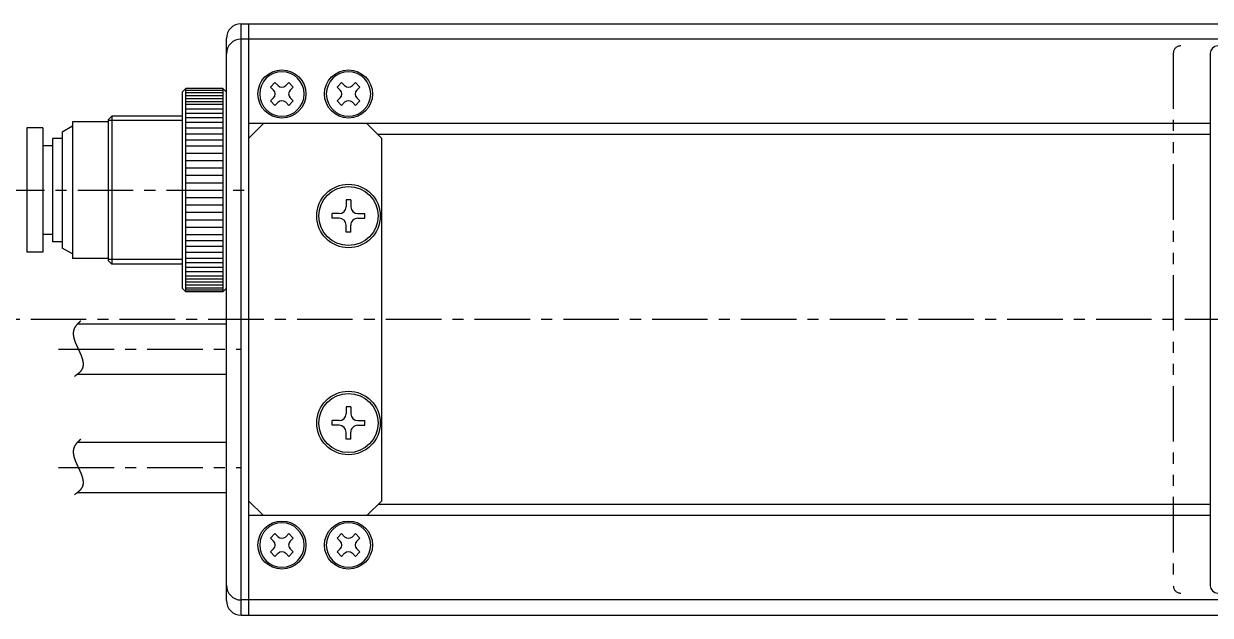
# Model space of a CAD drawing. Extents: x -609 to 899, y 138 to 558.
# Drawn here: x -465.2 to -304.8, y 468.7 to 548.7 of the extents above; entities that cross this region are included whole.
import ezdxf

# ---------------------------------------------------------------- set-up
doc = ezdxf.new("R2010")
doc.units = 0
for name, pattern in [('CENTER', [12, 7.5, -1.5, 1.5, -1.5]), ('CONTINOUS', [0]), ('PHANTOM', [15, 7.5, -1.5, 1.5, -1.5, 1.5, -1.5])]:
    doc.linetypes.add(name, pattern=pattern)
doc.layers.get('0').update_dxf_attribs({"linetype": 'CONTINUOUS'})
doc.layers.add('CENTER', color=1, linetype='CENTER')

msp = doc.modelspace()

# ---------------------------------------------------------------- linework, layer by layer
at = {"color": 7, "linetype": 'CONTINOUS'}
for p, q in [((-435.77, 548.73), (885.23, 548.73)), ((-435.77, 468.73), (-435.77, 548.73)), ((-434.77, 548.73), (-434.77, 468.73)), ((-437.77, 470.73), (-437.77, 546.73)), ((-434.77, 546.66), (-435.77, 546.66)), ((-285.92, 546.66), (-434.77, 546.66)), ((-304.77, 544.73), (-304.77, 472.73)), ((-431.81, 540.17), (-431.21, 540.77)), ((-431.21, 540.77), (-430.8, 540.36)), ((-429.75, 540.36), (-429.34, 540.77)), ((-429.34, 540.77), (-428.73, 540.17)), ((-422.81, 540.17), (-422.21, 540.77)), ((-422.21, 540.77), (-421.8, 540.36)), ((-420.75, 540.36), (-420.34, 540.77)), ((-420.34, 540.77), (-419.73, 540.17)), ((-443.77, 539.48), (-443.27, 539.98)), ((-443.77, 539.48), (-443.77, 512.98)), ((-438.27, 539.98), (-443.27, 539.98)), ((-443.27, 512.48), (-443.27, 539.98)), ((-443.27, 539.73), (-438.27, 539.73)), ((-443.27, 539.43), (-438.27, 539.43)), ((-443.27, 539.03), (-438.27, 539.03)), ((-437.77, 539.48), (-438.27, 539.98)), ((-438.27, 539.98), (-438.27, 512.48)), ((-437.77, 512.98), (-437.77, 539.48)), ((-431.4, 539.76), (-431.81, 540.17)), ((-428.73, 540.17), (-429.15, 539.76)), ((-422.4, 539.76), (-422.81, 540.17)), ((-419.73, 540.17), (-420.15, 539.76)), ((-443.27, 538.63), (-438.27, 538.63)), ((-443.27, 538.23), (-438.27, 538.23)), ((-443.27, 537.83), (-438.27, 537.83)), ((-431.81, 538.29), (-431.4, 538.71)), ((-431.21, 537.69), (-431.81, 538.29)), ((-430.8, 538.11), (-431.21, 537.69)), ((-429.34, 537.69), (-429.75, 538.11)), ((-428.73, 538.29), (-429.34, 537.69)), ((-429.15, 538.71), (-428.73, 538.29)), ((-422.81, 538.29), (-422.4, 538.71)), ((-422.21, 537.69), (-422.81, 538.29)), ((-421.8, 538.11), (-422.21, 537.69)), ((-420.34, 537.69), (-420.75, 538.11)), ((-419.73, 538.29), (-420.34, 537.69)), ((-420.15, 538.71), (-419.73, 538.29)), ((-453.27, 536.23), (-453.77, 535.73)), ((-453.27, 536.23), (-453.27, 516.23)), ((-443.77, 536.23), (-453.27, 536.23)), ((-443.27, 537.23), (-438.27, 537.23)), ((-443.27, 536.63), (-438.27, 536.63)), ((-443.27, 536.03), (-438.27, 536.03)), ((-462.57, 534.63), (-464.77, 534.63)), ((-464.77, 534.63), (-464.77, 517.83)), ((-462.57, 534.63), (-462.57, 517.83)), ((-458.57, 534.87), (-459.97, 534.07)), ((-458.57, 535.48), (-458.57, 516.98)), ((-453.77, 535.48), (-458.57, 535.48)), ((-453.77, 535.73), (-453.77, 516.73)), ((-443.77, 535.63), (-453.77, 535.63)), ((-443.27, 535.43), (-438.27, 535.43)), ((-443.27, 534.63), (-438.27, 534.63)), ((-434.77, 533.23), (-432.77, 535.23)), ((-304.77, 535.23), (-434.77, 535.23)), ((-418.77, 535.23), (-432.77, 535.23)), ((-416.77, 533.23), (-418.77, 535.23)), ((-459.97, 533.23), (-461.28, 533.23)), ((-461.27, 533.23), (-461.27, 519.23)), ((-459.97, 534.06), (-459.97, 518.4)), ((-443.27, 533.83), (-438.27, 533.83)), ((-443.27, 533.03), (-438.27, 533.03)), ((-304.77, 533.73), (-417.27, 533.73)), ((-416.77, 484.23), (-416.77, 533.23)), ((-461.34, 532.23), (-462.57, 532.23)), ((-443.27, 532.23), (-438.27, 532.23)), ((-443.27, 531.23), (-438.27, 531.23)), ((-443.27, 530.23), (-438.27, 530.23)), ((-443.27, 529.23), (-438.27, 529.23)), ((-443.27, 528.23), (-438.27, 528.23)), ((-443.27, 527.23), (-438.27, 527.23)), ((-443.27, 526.23), (-438.27, 526.23)), ((-443.27, 525.23), (-438.27, 525.23)), ((-421.59, 524.93), (-421.59, 523.99)), ((-420.96, 524.93), (-421.59, 524.93)), ((-420.96, 524.93), (-420.96, 523.99)), ((-443.27, 524.23), (-438.27, 524.23)), ((-443.27, 523.23), (-438.27, 523.23)), ((-422.53, 523.05), (-423.47, 523.05)), ((-423.47, 522.42), (-423.47, 523.05)), ((-420.02, 523.05), (-419.07, 523.05)), ((-419.07, 522.42), (-419.07, 523.05)), ((-443.27, 522.23), (-438.27, 522.23)), ((-422.53, 522.42), (-423.47, 522.42)), ((-421.59, 520.53), (-421.59, 521.48)), ((-420.96, 520.53), (-420.96, 521.48)), ((-420.02, 522.42), (-419.07, 522.42)), ((-461.34, 520.23), (-462.57, 520.23)), ((-443.27, 521.23), (-438.27, 521.23)), ((-443.27, 520.23), (-438.27, 520.23)), ((-420.96, 520.53), (-421.59, 520.53)), ((-459.97, 519.23), (-461.28, 519.23)), ((-458.57, 517.59), (-459.97, 518.4)), ((-443.27, 519.43), (-438.27, 519.43)), ((-443.27, 518.63), (-438.27, 518.63)), ((-462.57, 517.83), (-464.77, 517.83)), ((-453.77, 516.98), (-458.57, 516.98)), ((-443.77, 516.83), (-453.77, 516.83)), ((-453.27, 516.23), (-453.77, 516.73)), ((-443.27, 517.83), (-438.27, 517.83)), ((-443.27, 517.03), (-438.27, 517.03)), ((-443.77, 516.23), (-453.27, 516.23)), ((-443.27, 516.43), (-438.27, 516.43)), ((-443.27, 515.83), (-438.27, 515.83)), ((-443.27, 515.23), (-438.27, 515.23)), ((-443.27, 514.63), (-438.27, 514.63)), ((-443.27, 514.23), (-438.27, 514.23)), ((-443.27, 513.83), (-438.27, 513.83)), ((-443.27, 513.43), (-438.27, 513.43)), ((-443.77, 512.98), (-443.27, 512.48)), ((-443.27, 513.03), (-438.27, 513.03)), ((-443.27, 512.73), (-438.27, 512.73)), ((-438.27, 512.48), (-443.27, 512.48)), ((-438.27, 512.48), (-437.77, 512.98)), ((-457.9, 508.13), (-437.77, 508.13)), ((-457.92, 501.33), (-437.77, 501.33)), ((-421.59, 496.93), (-421.59, 495.99)), ((-420.96, 496.93), (-421.59, 496.93)), ((-420.96, 496.93), (-420.96, 495.99)), ((-422.53, 495.05), (-423.47, 495.05)), ((-423.47, 494.42), (-423.47, 495.05)), ((-422.53, 494.42), (-423.47, 494.42)), ((-420.02, 495.05), (-419.07, 495.05)), ((-420.02, 494.42), (-419.07, 494.42)), ((-419.07, 494.42), (-419.07, 495.05)), ((-421.59, 492.53), (-421.59, 493.48)), ((-420.96, 492.53), (-421.59, 492.53)), ((-420.96, 492.53), (-420.96, 493.48)), ((-457.9, 492.13), (-437.77, 492.13)), ((-457.92, 485.33), (-437.77, 485.33)), ((-432.77, 482.23), (-434.77, 484.23)), ((-418.77, 482.23), (-416.77, 484.23)), ((-304.77, 483.73), (-417.27, 483.73)), ((-304.77, 482.23), (-434.77, 482.23)), ((-418.77, 482.23), (-432.77, 482.23)), ((-431.21, 479.77), (-431.81, 479.17)), ((-430.8, 479.36), (-431.21, 479.77)), ((-429.34, 479.77), (-429.75, 479.36)), ((-428.73, 479.17), (-429.34, 479.77)), ((-422.21, 479.77), (-422.81, 479.17)), ((-421.8, 479.36), (-422.21, 479.77)), ((-420.34, 479.77), (-420.75, 479.36)), ((-419.73, 479.17), (-420.34, 479.77)), ((-431.81, 479.17), (-431.4, 478.76)), ((-429.15, 478.76), (-428.73, 479.17)), ((-422.81, 479.17), (-422.4, 478.76)), ((-420.15, 478.76), (-419.73, 479.17)), ((-431.4, 477.71), (-431.81, 477.29)), ((-431.81, 477.29), (-431.21, 476.69)), ((-431.21, 476.69), (-430.8, 477.11)), ((-429.75, 477.11), (-429.34, 476.69)), ((-429.34, 476.69), (-428.73, 477.29)), ((-428.73, 477.29), (-429.15, 477.71)), ((-422.4, 477.71), (-422.81, 477.29)), ((-422.81, 477.29), (-422.21, 476.69)), ((-422.21, 476.69), (-421.8, 477.11)), ((-420.75, 477.11), (-420.34, 476.69)), ((-420.34, 476.69), (-419.73, 477.29)), ((-419.73, 477.29), (-420.15, 477.71)), ((-434.77, 470.8), (-435.77, 470.8)), ((-285.92, 470.8), (-434.77, 470.8)), ((-435.77, 468.73), (885.23, 468.73))]:
    msp.add_line(p, q, dxfattribs=at)
at = {"color": 3, "linetype": 'PHANTOM'}
msp.add_line((-309.77, 544.73), (-309.77, 472.73), dxfattribs=at)
at = {"color": 7}
for points in [[(-457.47, 508.55, 0), (-457.5, 508.52, 0), (-457.54, 508.49, 0), (-457.57, 508.46, 0), (-457.6, 508.43, 0), (-457.63, 508.39, 0), (-457.67, 508.36, 0), (-457.7, 508.33, 0), (-457.73, 508.3, 0), (-457.76, 508.27, 0), (-457.8, 508.24, 0), (-457.83, 508.2, 0), (-457.86, 508.17, 0), (-457.89, 508.14, 0), (-457.92, 508.11, 0), (-457.95, 508.07, 0), (-457.98, 508.04, 0), (-458.01, 508, 0), (-458.04, 507.97, 0), (-458.07, 507.93, 0), (-458.09, 507.9, 0), (-458.12, 507.87, 0), (-458.15, 507.83, 0), (-458.17, 507.79, 0), (-458.2, 507.76, 0), (-458.22, 507.72, 0), (-458.24, 507.69, 0), (-458.26, 507.65, 0), (-458.29, 507.61, 0), (-458.31, 507.57, 0), (-458.32, 507.54, 0), (-458.34, 507.5, 0), (-458.36, 507.46, 0), (-458.37, 507.42, 0), (-458.39, 507.38, 0), (-458.4, 507.35, 0), (-458.41, 507.31, 0), (-458.42, 507.27, 0), (-458.43, 507.23, 0), (-458.44, 507.19, 0), (-458.45, 507.15, 0), (-458.46, 507.11, 0), (-458.46, 507.07, 0), (-458.47, 507.02, 0), (-458.47, 506.98, 0), (-458.47, 506.94, 0), (-458.48, 506.9, 0), (-458.48, 506.86, 0), (-458.48, 506.82, 0), (-458.48, 506.78, 0), (-458.47, 506.73, 0), (-458.47, 506.69, 0), (-458.47, 506.65, 0), (-458.46, 506.61, 0), (-458.46, 506.56, 0), (-458.45, 506.52, 0), (-458.44, 506.48, 0), (-458.44, 506.43, 0), (-458.43, 506.39, 0), (-458.42, 506.35, 0), (-458.41, 506.3, 0), (-458.4, 506.26, 0), (-458.39, 506.21, 0), (-458.38, 506.17, 0), (-458.37, 506.12, 0), (-458.35, 506.08, 0), (-458.34, 506.04, 0), (-458.32, 505.99, 0), (-458.31, 505.95, 0), (-458.3, 505.9, 0), (-458.28, 505.86, 0), (-458.26, 505.81, 0), (-458.25, 505.77, 0), (-458.23, 505.72, 0), (-458.21, 505.68, 0), (-458.2, 505.63, 0), (-458.18, 505.58, 0), (-458.16, 505.54, 0), (-458.14, 505.49, 0), (-458.12, 505.45, 0), (-458.1, 505.4, 0), (-458.08, 505.36, 0), (-458.06, 505.31, 0), (-458.04, 505.26, 0), (-458.02, 505.22, 0), (-458, 505.17, 0), (-457.98, 505.12, 0), (-457.96, 505.08, 0), (-457.94, 505.03, 0), (-457.92, 504.99, 0), (-457.9, 504.94, 0), (-457.88, 504.89, 0), (-457.86, 504.85, 0), (-457.84, 504.8, 0), (-457.82, 504.76, 0), (-457.8, 504.71, 0), (-457.77, 504.66, 0), (-457.75, 504.62, 0), (-457.73, 504.57, 0), (-457.71, 504.53, 0), (-457.69, 504.48, 0), (-457.67, 504.43, 0), (-457.65, 504.39, 0), (-457.63, 504.34, 0), (-457.61, 504.3, 0), (-457.59, 504.25, 0), (-457.57, 504.2, 0), (-457.55, 504.16, 0), (-457.53, 504.11, 0), (-457.51, 504.07, 0), (-457.49, 504.02, 0), (-457.47, 503.98, 0), (-457.45, 503.93, 0), (-457.43, 503.89, 0), (-457.42, 503.84, 0), (-457.4, 503.8, 0), (-457.38, 503.75, 0), (-457.36, 503.71, 0), (-457.35, 503.67, 0), (-457.33, 503.62, 0), (-457.32, 503.58, 0), (-457.3, 503.53, 0), (-457.29, 503.49, 0), (-457.28, 503.44, 0), (-457.26, 503.4, 0), (-457.25, 503.36, 0), (-457.24, 503.31, 0), (-457.23, 503.27, 0), (-457.22, 503.23, 0), (-457.21, 503.19, 0), (-457.2, 503.14, 0), (-457.19, 503.1, 0), (-457.18, 503.06, 0), (-457.17, 503.02, 0), (-457.17, 502.97, 0), (-457.16, 502.93, 0), (-457.16, 502.89, 0), (-457.15, 502.85, 0), (-457.15, 502.81, 0), (-457.15, 502.77, 0), (-457.14, 502.73, 0), (-457.14, 502.69, 0), (-457.14, 502.65, 0), (-457.15, 502.61, 0), (-457.15, 502.57, 0), (-457.15, 502.53, 0), (-457.15, 502.49, 0), (-457.16, 502.45, 0), (-457.17, 502.41, 0), (-457.17, 502.37, 0), (-457.18, 502.33, 0), (-457.19, 502.3, 0), (-457.2, 502.26, 0), (-457.21, 502.22, 0), (-457.22, 502.18, 0), (-457.24, 502.15, 0), (-457.25, 502.11, 0), (-457.27, 502.07, 0), (-457.29, 502.04, 0), (-457.3, 502, 0), (-457.32, 501.97, 0), (-457.35, 501.93, 0), (-457.37, 501.9, 0), (-457.39, 501.87, 0), (-457.42, 501.83, 0), (-457.44, 501.8, 0), (-457.47, 501.76, 0), (-457.49, 501.73, 0), (-457.52, 501.7, 0), (-457.55, 501.67, 0), (-457.58, 501.63, 0), (-457.61, 501.6, 0), (-457.64, 501.57, 0), (-457.68, 501.54, 0), (-457.71, 501.51, 0), (-457.74, 501.48, 0), (-457.77, 501.45, 0), (-457.81, 501.42, 0), (-457.84, 501.39, 0), (-457.88, 501.36, 0), (-457.91, 501.33, 0), (-457.95, 501.3, 0), (-457.99, 501.28, 0), (-458.02, 501.25, 0), (-458.06, 501.22, 0), (-458.1, 501.19, 0), (-458.13, 501.17, 0), (-458.17, 501.14, 0), (-458.2, 501.11, 0), (-458.24, 501.09, 0), (-458.28, 501.06, 0), (-458.31, 501.04, 0)], [(-457.47, 492.55, 0), (-457.5, 492.52, 0), (-457.54, 492.49, 0), (-457.57, 492.46, 0), (-457.6, 492.43, 0), (-457.63, 492.39, 0), (-457.67, 492.36, 0), (-457.7, 492.33, 0), (-457.73, 492.3, 0), (-457.76, 492.27, 0), (-457.8, 492.24, 0), (-457.83, 492.2, 0), (-457.86, 492.17, 0), (-457.89, 492.14, 0), (-457.92, 492.11, 0), (-457.95, 492.07, 0), (-457.98, 492.04, 0), (-458.01, 492, 0), (-458.04, 491.97, 0), (-458.07, 491.94, 0), (-458.09, 491.9, 0), (-458.12, 491.87, 0), (-458.15, 491.83, 0), (-458.17, 491.79, 0), (-458.2, 491.76, 0), (-458.22, 491.72, 0), (-458.24, 491.69, 0), (-458.26, 491.65, 0), (-458.29, 491.61, 0), (-458.31, 491.57, 0), (-458.32, 491.54, 0), (-458.34, 491.5, 0), (-458.36, 491.46, 0), (-458.37, 491.42, 0), (-458.39, 491.38, 0), (-458.4, 491.35, 0), (-458.41, 491.31, 0), (-458.42, 491.27, 0), (-458.43, 491.23, 0), (-458.44, 491.19, 0), (-458.45, 491.15, 0), (-458.46, 491.11, 0), (-458.46, 491.07, 0), (-458.47, 491.02, 0), (-458.47, 490.98, 0), (-458.47, 490.94, 0), (-458.48, 490.9, 0), (-458.48, 490.86, 0), (-458.48, 490.82, 0), (-458.48, 490.78, 0), (-458.47, 490.73, 0), (-458.47, 490.69, 0), (-458.47, 490.65, 0), (-458.46, 490.61, 0), (-458.46, 490.56, 0), (-458.45, 490.52, 0), (-458.44, 490.48, 0), (-458.44, 490.43, 0), (-458.43, 490.39, 0), (-458.42, 490.35, 0), (-458.41, 490.3, 0), (-458.4, 490.26, 0), (-458.39, 490.21, 0), (-458.38, 490.17, 0), (-458.37, 490.12, 0), (-458.35, 490.08, 0), (-458.34, 490.04, 0), (-458.32, 489.99, 0), (-458.31, 489.95, 0), (-458.3, 489.9, 0), (-458.28, 489.86, 0), (-458.26, 489.81, 0), (-458.25, 489.77, 0), (-458.23, 489.72, 0), (-458.21, 489.67, 0), (-458.2, 489.63, 0), (-458.18, 489.58, 0), (-458.16, 489.54, 0), (-458.14, 489.49, 0), (-458.12, 489.45, 0), (-458.1, 489.4, 0), (-458.08, 489.36, 0), (-458.06, 489.31, 0), (-458.04, 489.26, 0), (-458.02, 489.22, 0), (-458, 489.17, 0), (-457.98, 489.12, 0), (-457.96, 489.08, 0), (-457.94, 489.03, 0), (-457.92, 488.99, 0), (-457.9, 488.94, 0), (-457.88, 488.89, 0), (-457.86, 488.85, 0), (-457.84, 488.8, 0), (-457.82, 488.76, 0), (-457.8, 488.71, 0), (-457.77, 488.66, 0), (-457.75, 488.62, 0), (-457.73, 488.57, 0), (-457.71, 488.53, 0), (-457.69, 488.48, 0), (-457.67, 488.43, 0), (-457.65, 488.39, 0), (-457.63, 488.34, 0), (-457.61, 488.3, 0), (-457.59, 488.25, 0), (-457.57, 488.2, 0), (-457.55, 488.16, 0), (-457.53, 488.11, 0), (-457.51, 488.07, 0), (-457.49, 488.02, 0), (-457.47, 487.98, 0), (-457.45, 487.93, 0), (-457.43, 487.89, 0), (-457.42, 487.84, 0), (-457.4, 487.8, 0), (-457.38, 487.75, 0), (-457.36, 487.71, 0), (-457.35, 487.67, 0), (-457.33, 487.62, 0), (-457.32, 487.58, 0), (-457.3, 487.53, 0), (-457.29, 487.49, 0), (-457.28, 487.44, 0), (-457.26, 487.4, 0), (-457.25, 487.36, 0), (-457.24, 487.31, 0), (-457.23, 487.27, 0), (-457.22, 487.23, 0), (-457.21, 487.19, 0), (-457.2, 487.14, 0), (-457.19, 487.1, 0), (-457.18, 487.06, 0), (-457.17, 487.02, 0), (-457.17, 486.97, 0), (-457.16, 486.93, 0), (-457.16, 486.89, 0), (-457.15, 486.85, 0), (-457.15, 486.81, 0), (-457.15, 486.77, 0), (-457.14, 486.73, 0), (-457.14, 486.69, 0), (-457.14, 486.65, 0), (-457.15, 486.61, 0), (-457.15, 486.57, 0), (-457.15, 486.53, 0), (-457.15, 486.49, 0), (-457.16, 486.45, 0), (-457.17, 486.41, 0), (-457.17, 486.37, 0), (-457.18, 486.33, 0), (-457.19, 486.3, 0), (-457.2, 486.26, 0), (-457.21, 486.22, 0), (-457.22, 486.18, 0), (-457.24, 486.15, 0), (-457.25, 486.11, 0), (-457.27, 486.07, 0), (-457.29, 486.04, 0), (-457.3, 486, 0), (-457.32, 485.97, 0), (-457.35, 485.93, 0), (-457.37, 485.9, 0), (-457.39, 485.86, 0), (-457.42, 485.83, 0), (-457.44, 485.8, 0), (-457.47, 485.76, 0), (-457.49, 485.73, 0), (-457.52, 485.7, 0), (-457.55, 485.67, 0), (-457.58, 485.63, 0), (-457.61, 485.6, 0), (-457.64, 485.57, 0), (-457.68, 485.54, 0), (-457.71, 485.51, 0), (-457.74, 485.48, 0), (-457.77, 485.45, 0), (-457.81, 485.42, 0), (-457.84, 485.39, 0), (-457.88, 485.36, 0), (-457.91, 485.33, 0), (-457.95, 485.3, 0), (-457.99, 485.28, 0), (-458.02, 485.25, 0), (-458.06, 485.22, 0), (-458.1, 485.19, 0), (-458.13, 485.17, 0), (-458.17, 485.14, 0), (-458.2, 485.11, 0), (-458.24, 485.09, 0), (-458.28, 485.06, 0), (-458.31, 485.04, 0)]]:
    msp.add_polyline3d(points, dxfattribs=at)
at = {"color": 7, "linetype": 'CONTINOUS'}
for centre, radius in [((-430.27, 539.23), 3.25), ((-421.27, 539.23), 3.25), ((-421.27, 522.73), 4.3), ((-421.27, 522.73), 4), ((-421.27, 494.73), 4.3), ((-421.27, 494.73), 4), ((-430.27, 478.23), 3.25), ((-421.27, 478.23), 3.25)]:
    msp.add_circle(centre, radius, dxfattribs=at)
for centre, radius, start, end in [((-435.77, 546.73), 2, 90, 180), ((-435.77, 544.66), 2, 90, 180), ((-303.77, 544.73), 1, 90, 180), ((-430.27, 539.23), 3, 0.0003, 0), ((-421.27, 539.23), 3, 0.0003, 0), ((-431.92, 539.23), 0.742, 315, 44.9999), ((-430.27, 540.88), 0.742, 225, 315), ((-428.62, 539.23), 0.742, 135, 224.9999), ((-422.92, 539.23), 0.742, 315, 44.9999), ((-421.27, 540.88), 0.742, 225, 315), ((-419.62, 539.23), 0.742, 135, 224.9999), ((-430.27, 537.58), 0.742, 45, 134.9999), ((-421.27, 537.58), 0.742, 45, 134.9999), ((-422.53, 523.99), 0.94, 270, 0), ((-420.02, 523.99), 0.94, 180, 270), ((-422.53, 521.48), 0.94, 360, 90), ((-420.02, 521.48), 0.94, 89.9999, 180), ((-422.53, 495.99), 0.94, 270, 0), ((-420.02, 495.99), 0.94, 180, 270), ((-422.53, 493.48), 0.94, 360, 90), ((-420.02, 493.48), 0.94, 89.9999, 180), ((-430.27, 478.23), 3, 0, 359.9997), ((-421.27, 478.23), 3, 0, 359.9997), ((-431.92, 478.23), 0.742, 315.0001, 45), ((-430.27, 479.88), 0.742, 225.0001, 315), ((-428.62, 478.23), 0.742, 135.0001, 225), ((-422.92, 478.23), 0.742, 315.0001, 45), ((-421.27, 479.88), 0.742, 225.0001, 315), ((-419.62, 478.23), 0.742, 135.0001, 225), ((-430.27, 476.58), 0.742, 45, 135), ((-421.27, 476.58), 0.742, 45, 135), ((-435.77, 472.8), 2, 180, 270), ((-303.77, 472.73), 1, 180, 270), ((-435.77, 470.73), 2, 180, 270)]:
    msp.add_arc(centre, radius, start, end, dxfattribs=at)
at = {"color": 3, "linetype": 'PHANTOM'}
for centre, start, end in [((-308.77, 544.73), 90, 180), ((-308.77, 472.73), 180, 270)]:
    msp.add_arc(centre, 1, start, end, dxfattribs=at)
at = {"layer": 'CENTER', "color": 1, "linetype": 'CENTER'}
for p, q in [((-469.88, 526.23), (-434.77, 526.23)), ((899.28, 508.73), (-474.96, 508.73)), ((-460.47, 504.73), (-435.83, 504.73)), ((-460.47, 488.73), (-435.83, 488.73))]:
    msp.add_line(p, q, dxfattribs=at)

doc.saveas('drawing.dxf')
